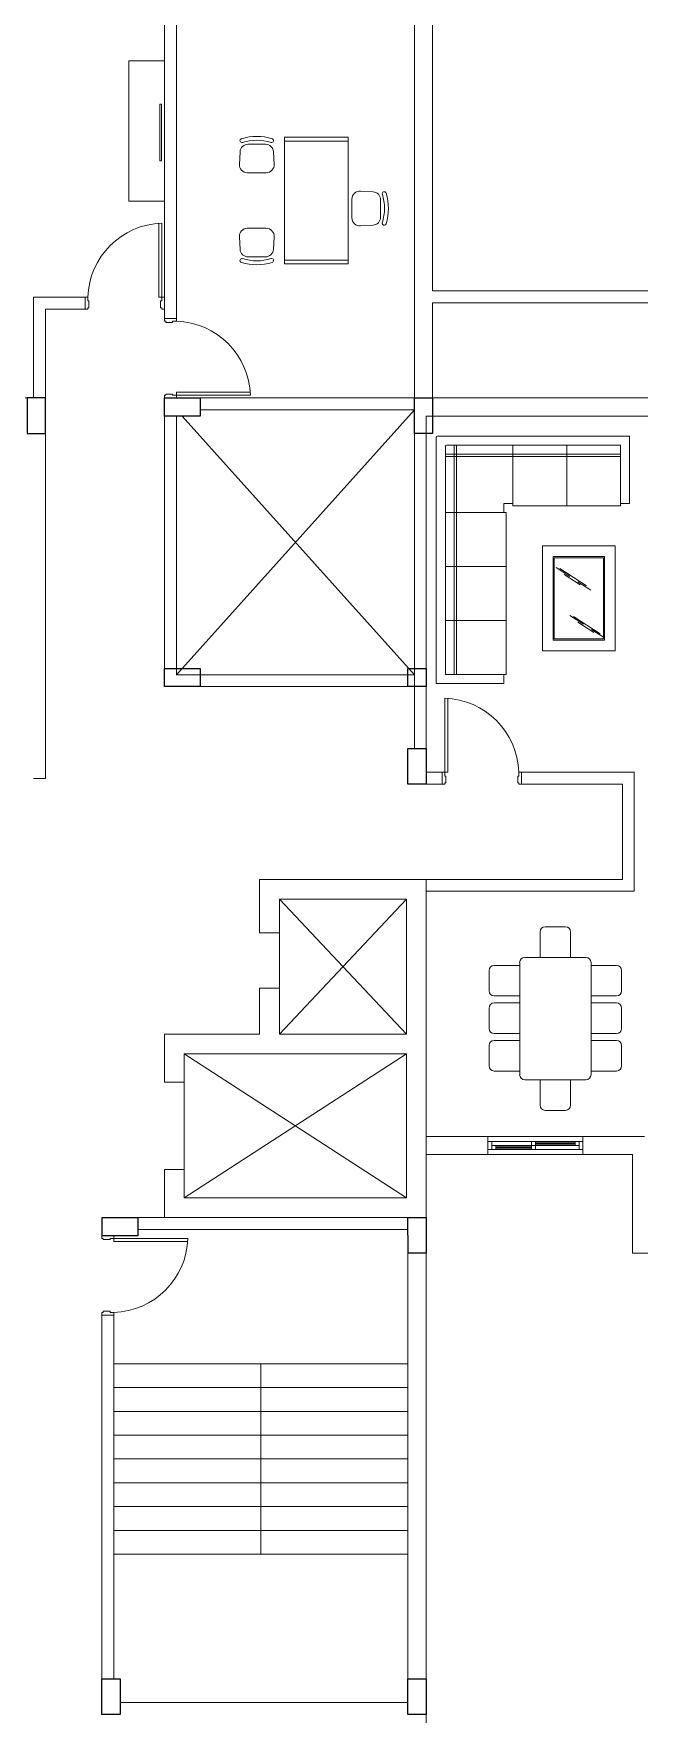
# Model space of a CAD drawing. Header units: inches. Extents: x 1 to 89, y 1 to 111.
# Drawn here: x 22.6 to 30.23, y 76.91 to 98.09 of the extents above; entities that cross this region are included whole.
import ezdxf

# ---------------------------------------------------------------- set-up
doc = ezdxf.new("R2010")
doc.units = ezdxf.units.IN
doc.header["$MEASUREMENT"] = 0
for name, color, linetype, lineweight in [('col', 250, 'Continuous', 25), ('elev 1', 252, 'Continuous', 9), ('forms', 251, 'Continuous', 20), ('FUR', 250, 'Continuous', 9), ('walls', 250, 'Continuous', 18)]:
    doc.layers.add(name, color=color, linetype=linetype, lineweight=lineweight)

msp = doc.modelspace()

# ---------------------------------------------------------------- linework, layer by layer
at = {"layer": 'col'}
for points in [[(22.747, 93.052), (22.747, 93.502), (22.517, 93.502), (22.517, 93.052)], [(24.247, 93.502), (24.697, 93.502), (24.697, 93.272), (24.247, 93.272)], [(27.627, 93.502), (27.627, 93.052), (27.397, 93.052), (27.397, 93.502)], [(24.247, 90.092), (24.697, 90.092), (24.697, 89.862), (24.247, 89.862)], [(27.317, 90.092), (27.547, 90.092), (27.547, 89.862), (27.317, 89.862)], [(27.547, 89.083), (27.547, 88.633), (27.317, 88.633), (27.317, 89.083)], [(23.91, 82.94), (23.46, 82.94), (23.46, 83.17), (23.91, 83.17)], [(27.547, 83.17), (27.548, 82.72), (27.318, 82.72), (27.317, 83.17)], [(23.689, 77.357), (23.689, 76.907), (23.459, 76.907), (23.459, 77.357)], [(27.547, 77.357), (27.547, 76.907), (27.317, 76.907), (27.317, 77.357)]]:
    msp.add_lwpolyline(points, close=True, dxfattribs=at)
at = {"layer": 'elev 1'}
for p, q in [((28.323, 84.193), (29.523, 84.193)), ((28.323, 83.963), (29.523, 83.963)), ((27.317, 81.327), (23.609, 81.327)), ((25.463, 81.327), (25.463, 78.927)), ((27.317, 81.027), (23.609, 81.027)), ((27.317, 80.727), (23.609, 80.727)), ((27.317, 80.427), (23.609, 80.427)), ((27.317, 80.127), (23.609, 80.127)), ((27.317, 79.827), (23.609, 79.827)), ((27.317, 79.527), (23.609, 79.527)), ((27.317, 79.227), (23.609, 79.227)), ((27.317, 78.927), (23.609, 78.927))]:
    msp.add_line(p, q, dxfattribs=at)
at = {"layer": 'forms'}
for p, q in [((27.397, 93.352), (24.397, 90.012)), ((27.397, 90.012), (24.472, 93.272))]:
    msp.add_line(p, q, dxfattribs=at)
at = {"layer": 'FUR'}
for p, q in [((23.797, 95.981), (23.797, 97.749)), ((23.797, 97.749), (24.247, 97.749)), ((25.521, 96.7), (25.3, 96.7)), ((26.561, 96.79), (25.761, 96.79)), ((25.761, 96.79), (25.761, 95.19)), ((25.761, 96.74), (26.561, 96.74)), ((26.561, 95.19), (26.561, 96.79)), ((25.201, 96.605), (25.192, 96.445)), ((25.63, 96.445), (25.621, 96.605)), ((25.291, 96.34), (25.53, 96.34)), ((23.797, 95.981), (24.247, 95.981)), ((26.611, 96.009), (26.611, 95.77)), ((26.876, 96.1), (26.716, 96.109)), ((26.971, 95.779), (26.971, 96)), ((24.175, 94.772), (24.175, 95.704)), ((25.291, 95.64), (25.53, 95.64)), ((26.716, 95.67), (26.876, 95.679)), ((25.201, 95.374), (25.192, 95.534)), ((25.63, 95.534), (25.621, 95.374)), ((25.521, 95.28), (25.3, 95.28)), ((25.761, 95.24), (26.561, 95.24)), ((25.761, 95.19), (26.561, 95.19)), ((24.199, 94.638), (24.199, 94.724)), ((24.199, 94.724), (24.214, 94.724)), ((24.214, 94.724), (24.214, 94.772)), ((24.214, 94.772), (24.247, 94.772)), ((24.247, 94.772), (24.247, 94.622)), ((23.281, 94.622), (23.247, 94.622)), ((24.214, 94.638), (24.199, 94.638)), ((24.214, 94.622), (24.214, 94.638)), ((24.247, 94.622), (24.214, 94.622)), ((24.247, 94.469), (24.247, 94.502)), ((24.247, 93.536), (24.263, 93.536)), ((24.247, 93.502), (24.247, 93.536)), ((24.397, 93.502), (24.247, 93.502)), ((24.263, 93.536), (24.263, 93.55)), ((24.263, 93.55), (24.349, 93.55)), ((24.349, 93.55), (24.349, 93.536)), ((24.349, 93.536), (24.397, 93.536)), ((24.397, 93.574), (25.329, 93.574)), ((24.397, 93.536), (24.397, 93.502)), ((27.688, 93.019), (30.111, 93.019)), ((30.111, 93.019), (30.111, 92.169)), ((27.674, 89.902), (27.674, 93.006)), ((27.788, 90.016), (27.788, 92.892)), ((27.801, 92.906), (29.998, 92.906)), ((27.901, 92.906), (27.901, 90.016)), ((27.929, 92.906), (27.929, 90.016)), ((28.638, 92.141), (28.638, 92.906)), ((29.318, 92.141), (29.318, 92.906)), ((29.998, 92.906), (29.998, 92.141)), ((29.998, 92.792), (27.788, 92.792)), ((29.998, 92.764), (27.788, 92.764)), ((28.524, 92.169), (28.524, 92.056)), ((28.638, 92.169), (28.524, 92.169)), ((30.111, 92.169), (29.998, 92.169)), ((27.788, 92.056), (28.553, 92.056)), ((28.553, 92.056), (28.553, 90.016)), ((29.998, 92.141), (28.638, 92.141)), ((29.012, 90.314), (29.012, 91.636)), ((29.012, 91.636), (29.93, 91.636)), ((29.93, 91.636), (29.93, 90.314)), ((28.553, 91.376), (27.788, 91.376)), ((29.147, 90.449), (29.147, 91.501)), ((29.147, 91.501), (29.795, 91.501)), ((29.161, 90.463), (29.161, 91.487)), ((29.161, 91.487), (29.781, 91.487)), ((29.358, 91.25), (29.185, 91.362)), ((29.569, 91.131), (29.23, 91.35)), ((29.781, 91.487), (29.781, 90.463)), ((29.795, 91.501), (29.795, 90.449)), ((29.487, 91.146), (29.287, 91.277)), ((29.621, 91.079), (29.459, 91.185)), ((28.553, 90.696), (27.788, 90.696)), ((29.531, 90.648), (29.358, 90.76)), ((29.741, 90.529), (29.403, 90.748)), ((29.66, 90.544), (29.459, 90.675)), ((29.794, 90.477), (29.632, 90.583)), ((29.93, 90.314), (29.012, 90.314)), ((29.795, 90.449), (29.147, 90.449)), ((29.781, 90.463), (29.161, 90.463)), ((28.524, 89.902), (27.674, 89.902)), ((28.553, 90.016), (27.788, 90.016)), ((28.524, 90.016), (28.524, 89.902)), ((27.82, 88.783), (27.82, 89.715)), ((27.748, 88.783), (27.748, 88.633)), ((27.781, 88.783), (27.748, 88.783)), ((27.781, 88.735), (27.781, 88.783)), ((27.748, 88.633), (27.781, 88.633)), ((27.796, 88.735), (27.781, 88.735)), ((27.781, 88.633), (27.781, 88.649)), ((27.781, 88.649), (27.796, 88.649)), ((27.796, 88.649), (27.796, 88.735)), ((28.714, 88.633), (28.748, 88.633)), ((25.697, 85.483), (27.297, 87.183)), ((25.697, 87.183), (27.297, 85.483)), ((24.497, 83.42), (27.297, 85.233)), ((24.497, 85.233), (27.297, 83.42)), ((28.923, 84.128), (28.323, 84.128)), ((28.323, 84.028), (28.323, 84.128)), ((28.323, 84.128), (28.373, 84.128)), ((28.323, 84.128), (28.323, 84.028)), ((28.373, 84.128), (28.373, 84.028)), ((28.373, 84.128), (28.373, 84.028)), ((28.373, 84.128), (28.373, 84.028)), ((29.523, 84.128), (28.873, 84.128)), ((28.873, 84.028), (28.873, 84.128)), ((28.923, 84.078), (28.923, 84.128)), ((29.423, 84.113), (28.923, 84.113)), ((29.423, 84.128), (29.423, 84.078)), ((29.473, 84.128), (29.473, 84.028)), ((29.473, 84.128), (29.473, 84.028)), ((29.523, 84.028), (29.523, 84.128)), ((29.523, 84.028), (29.523, 84.128)), ((28.323, 84.028), (28.423, 84.028)), ((28.373, 84.028), (28.323, 84.028)), ((28.423, 84.078), (28.373, 84.078)), ((28.923, 84.028), (28.373, 84.028)), ((28.423, 84.078), (28.423, 84.028)), ((28.873, 84.078), (28.423, 84.078)), ((28.423, 84.063), (28.873, 84.063)), ((28.423, 84.053), (28.873, 84.053)), ((28.423, 84.043), (28.873, 84.043)), ((29.473, 84.078), (28.873, 84.078)), ((29.423, 84.103), (28.923, 84.103)), ((29.423, 84.093), (28.923, 84.093)), ((28.923, 84.028), (28.923, 84.078)), ((28.923, 84.028), (29.523, 84.028)), ((29.473, 84.028), (29.523, 84.028)), ((23.609, 82.94), (23.459, 82.94)), ((23.459, 82.94), (23.459, 82.907)), ((23.459, 82.907), (23.475, 82.907)), ((23.475, 82.907), (23.475, 82.892)), ((23.475, 82.892), (23.561, 82.892)), ((23.561, 82.892), (23.561, 82.907)), ((23.561, 82.907), (23.609, 82.907)), ((23.609, 82.907), (23.609, 82.94)), ((23.609, 82.868), (24.541, 82.868)), ((23.459, 81.974), (23.459, 81.94))]:
    msp.add_line(p, q, dxfattribs=at)
at = {"layer": 'FUR', "ltscale": 6}
for p, q in [((28.982, 86.45), (28.982, 86.771)), ((29.046, 86.835), (29.303, 86.835)), ((29.367, 86.771), (29.367, 86.45)), ((29.56, 86.45), (28.789, 86.45)), ((29.367, 86.45), (28.982, 86.45)), ((28.339, 86.284), (28.339, 86.027)), ((28.725, 86.349), (28.403, 86.349)), ((28.725, 86.385), (28.725, 84.971)), ((28.725, 85.963), (28.725, 86.349)), ((29.625, 84.971), (29.625, 86.385)), ((29.625, 86.349), (29.946, 86.349)), ((29.625, 85.963), (29.625, 86.349)), ((30.01, 86.284), (30.01, 86.027)), ((28.339, 85.811), (28.339, 85.554)), ((28.403, 85.963), (28.725, 85.963)), ((28.725, 85.876), (28.403, 85.876)), ((29.946, 85.963), (29.625, 85.963)), ((29.625, 85.876), (29.946, 85.876)), ((30.01, 85.811), (30.01, 85.554)), ((28.403, 85.49), (28.725, 85.49)), ((28.725, 85.403), (28.403, 85.403)), ((28.725, 85.017), (28.725, 85.403)), ((29.946, 85.49), (29.625, 85.49)), ((29.625, 85.017), (29.625, 85.403)), ((29.625, 85.403), (29.946, 85.403)), ((28.339, 85.338), (28.339, 85.081)), ((30.01, 85.338), (30.01, 85.081)), ((28.403, 85.017), (28.725, 85.017)), ((29.946, 85.017), (29.625, 85.017)), ((28.789, 84.907), (29.56, 84.907)), ((28.982, 84.907), (28.982, 84.585)), ((29.367, 84.907), (28.982, 84.907)), ((29.367, 84.585), (29.367, 84.907)), ((29.046, 84.521), (29.303, 84.521))]:
    msp.add_line(p, q, dxfattribs=at)
at = {"layer": 'FUR'}
msp.add_lwpolyline([(24.208, 97.203), (24.208, 96.49), (24.187, 96.49), (24.187, 97.203)], close=True, dxfattribs=at)
for points in [[(24.214, 94.772), (24.214, 95.705, 0.396451), (23.281, 94.772, 0.396451)], [(24.397, 93.536), (25.33, 93.536, 0.396451), (24.397, 94.469, 0.396451)], [(27.781, 88.783), (27.781, 89.716, -0.396451), (28.714, 88.783, -0.396451)], [(23.609, 82.907), (24.542, 82.907, -0.396451), (23.609, 81.974, -0.396451)]]:
    msp.add_lwpolyline(points, format="xyb", dxfattribs=at)
for points in [[(23.281, 94.622), (23.281, 94.638), (23.295, 94.638), (23.295, 94.724), (23.281, 94.724), (23.281, 94.772), (23.247, 94.772), (23.247, 94.622)], [(24.214, 94.772), (24.175, 94.772)], [(24.247, 94.469), (24.263, 94.469), (24.263, 94.454), (24.349, 94.454), (24.349, 94.469), (24.397, 94.469), (24.397, 94.502), (24.247, 94.502)], [(24.397, 93.536), (24.397, 93.574)], [(27.781, 88.783), (27.82, 88.783)], [(28.714, 88.633), (28.714, 88.649), (28.7, 88.649), (28.7, 88.735), (28.714, 88.735), (28.714, 88.783), (28.748, 88.783), (28.748, 88.633)], [(23.609, 82.907), (23.609, 82.868)], [(23.459, 81.974), (23.475, 81.974), (23.475, 81.988), (23.561, 81.988), (23.561, 81.974), (23.609, 81.974), (23.609, 81.94), (23.459, 81.94)]]:
    msp.add_lwpolyline(points, dxfattribs=at)
for centre, radius, start, end in [((25.224, 96.746), 0.025, 107.3656, 287.3656), ((25.3, 96.6), 0.1, 90, 176.8202), ((25.411, 96.149), 0.65, 72.6344, 107.3656), ((25.411, 96.149), 0.6, 72.6344, 107.3656), ((25.521, 96.6), 0.1, 3.1798, 90), ((25.597, 96.746), 0.025, 252.6344, 72.6344), ((25.291, 96.44), 0.1, 176.8202, 270), ((25.53, 96.44), 0.1, 270, 3.1798), ((26.711, 96.009), 0.1, 86.8202, 180), ((26.871, 96), 0.1, 0, 86.8202), ((27.017, 96.076), 0.025, 17.3656, 197.3656), ((26.421, 95.89), 0.6, 342.6344, 17.3656), ((26.421, 95.89), 0.65, 342.6344, 17.3656), ((26.711, 95.77), 0.1, 180, 273.1798), ((26.871, 95.779), 0.1, 273.1798, 0), ((25.291, 95.54), 0.1, 90, 183.1798), ((25.53, 95.54), 0.1, 356.8202, 90), ((27.017, 95.703), 0.025, 162.6344, 342.6344), ((25.3, 95.38), 0.1, 183.1798, 270), ((25.521, 95.38), 0.1, 270, 356.8202), ((25.224, 95.233), 0.025, 72.6344, 252.6344), ((25.411, 95.83), 0.65, 252.6344, 287.3656), ((25.411, 95.83), 0.6, 252.6344, 287.3656), ((25.597, 95.233), 0.025, 287.3656, 107.3656), ((27.688, 93.006), 0.0135, 90, 180), ((27.801, 92.892), 0.0135, 90, 180)]:
    msp.add_arc(centre, radius, start, end, dxfattribs=at)
at = {"layer": 'FUR', "ltscale": 6}
for centre, start, end in [((29.046, 86.771), 90, 180), ((29.303, 86.771), 0, 90), ((28.789, 86.385), 90, 180), ((29.56, 86.385), 0, 90), ((28.403, 86.284), 90, 180), ((29.946, 86.284), 0, 90), ((28.403, 86.027), 180, 270), ((29.946, 86.027), 270, 0), ((28.403, 85.811), 90, 180), ((29.946, 85.811), 0, 90), ((28.403, 85.554), 180, 270), ((28.403, 85.338), 90, 180), ((29.946, 85.554), 270, 0), ((29.946, 85.338), 0, 90), ((28.403, 85.081), 180, 270), ((28.789, 84.971), 180, 270), ((29.56, 84.971), 270, 0), ((29.946, 85.081), 270, 0), ((29.046, 84.585), 180, 270), ((29.303, 84.585), 270, 0)]:
    msp.add_arc(centre, 0.0643, start, end, dxfattribs=at)
at = {"layer": 'walls'}
for p, q in [((24.397, 100.147), (24.397, 94.502)), ((27.627, 98.797), (27.627, 94.852)), ((24.247, 98.567), (24.247, 94.502)), ((27.397, 98.567), (27.397, 93.502)), ((22.597, 93.502), (22.597, 94.772)), ((23.247, 94.772), (22.597, 94.772)), ((23.247, 94.772), (23.247, 94.622)), ((33.197, 94.852), (27.627, 94.852)), ((22.747, 93.502), (22.747, 94.622)), ((23.247, 94.622), (22.747, 94.622)), ((24.397, 94.502), (24.247, 94.502)), ((27.627, 94.702), (27.627, 93.502)), ((33.047, 94.702), (27.627, 94.702)), ((13.213, 93.502), (22.747, 93.502)), ((24.247, 93.502), (27.397, 93.502)), ((24.247, 93.502), (24.247, 91.922)), ((31.298, 93.502), (27.397, 93.502)), ((22.747, 93.272), (22.747, 88.705)), ((24.397, 93.272), (24.397, 90.012)), ((24.697, 93.352), (27.397, 93.352)), ((27.397, 93.352), (27.397, 89.083)), ((31.298, 93.272), (27.547, 93.272)), ((27.547, 93.272), (27.547, 88.633)), ((24.247, 91.922), (24.247, 89.862)), ((27.397, 89.862), (24.247, 89.862)), ((27.397, 90.012), (24.397, 90.012)), ((27.547, 89.862), (27.397, 89.862)), ((27.748, 88.783), (27.547, 88.783)), ((27.748, 88.633), (27.748, 88.783)), ((30.17, 88.783), (28.748, 88.783)), ((28.748, 88.783), (28.748, 88.633)), ((30.17, 88.783), (30.17, 87.283)), ((22.597, 88.705), (22.747, 88.705)), ((27.547, 88.633), (27.397, 88.633)), ((27.547, 88.633), (27.748, 88.633)), ((30.02, 88.633), (28.748, 88.633)), ((30.02, 88.633), (30.02, 87.433)), ((30.02, 87.433), (27.548, 87.433)), ((27.547, 87.242), (27.547, 86.163)), ((30.17, 87.283), (27.548, 87.283)), ((25.697, 86.761), (25.447, 86.761)), ((25.697, 86.061), (25.447, 86.061)), ((24.497, 84.877), (24.247, 84.877)), ((28.323, 84.193), (27.548, 84.193)), ((28.323, 84.193), (28.323, 83.963)), ((30.298, 84.193), (29.523, 84.193)), ((29.523, 84.193), (29.523, 83.963)), ((28.323, 83.963), (27.548, 83.963)), ((30.148, 83.963), (29.523, 83.963)), ((30.148, 83.963), (30.148, 82.72)), ((24.497, 83.777), (24.247, 83.777)), ((23.46, 83.02), (23.46, 83.17)), ((27.547, 83.17), (23.46, 83.17)), ((23.46, 83.02), (23.46, 83.02)), ((27.317, 83.02), (23.91, 83.02)), ((27.547, 82.977), (27.547, 71.466)), ((27.317, 82.827), (27.317, 77.057)), ((27.548, 82.72), (27.547, 82.72)), ((33.198, 82.72), (30.148, 82.72)), ((23.459, 76.907), (23.459, 81.94)), ((23.459, 81.94), (23.609, 81.94)), ((23.609, 81.94), (23.609, 77.357)), ((23.689, 77.057), (27.317, 77.057))]:
    msp.add_line(p, q, dxfattribs=at)
for points in [[(24.247, 83.777), (24.247, 83.17), (27.547, 83.17), (27.547, 87.433), (25.447, 87.433), (25.447, 86.761)], [(25.447, 86.061), (25.447, 85.483)], [(25.447, 85.483), (24.247, 85.483), (24.247, 84.877)], [(24.497, 85.233), (24.497, 83.42), (27.297, 83.42), (27.297, 85.233), (24.497, 85.233)]]:
    msp.add_lwpolyline(points, dxfattribs=at)
msp.add_lwpolyline([(27.297, 85.483), (27.297, 87.183), (25.697, 87.183), (25.697, 85.483)], close=True, dxfattribs=at)

doc.saveas('drawing.dxf')
